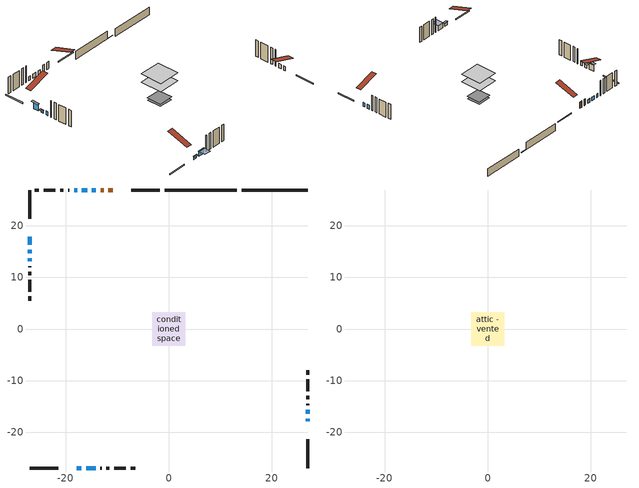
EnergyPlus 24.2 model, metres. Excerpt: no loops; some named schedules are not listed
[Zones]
conditioned space
 floor adiabatic (AdiabaticFloorConstruction): -3.24,-3.24 -3.24,3.24 3.24,3.24 3.24,-3.24 z4.12
 floor foundation (Slab1 construction): -2.06,-2.06 -2.06,2.06 2.06,2.06 2.06,-2.06 z-1.37
 floor foundation (Slab1 construction 1): -2.16,-2.16 -2.16,2.16 2.16,2.16 2.16,-2.16 z-0.61
 wall outside (RimJoist1 construction): -1.75,26.93 -7.31,26.93 / -26.93,-26.93 -21.37,-26.93 / -26.93,26.93 -26.93,21.37 / 26.93,-26.93 26.93,-21.37 z1.68:1.98
 wall outside (AdiabaticWallConstruction 1): -10.83,26.93 -11.69,26.93 / -12.62,26.93 -13.2,26.93 z1.68:3.71
 wall outside (AdiabaticWallConstruction): -17.85,-26.93 -16.93,-26.93 / -26.93,15.4 -26.93,14.63 z1.68:2.6; -14.12,26.93 -14.89,26.93 / -15.82,26.93 -16.83,26.93 / 26.93,-17.85 26.93,-17.36 / -26.93,13.71 -26.93,13.13 / 26.93,-16.44 26.93,-15.67 / -17.76,26.93 -18.33,26.93 z1.68:2.9; -16.01,-26.93 -14.18,-26.93 z1.68:3.2; -26.93,17.85 -26.93,16.32 z1.68:3.71
 wall outside (Wall1 construction): -19.26,26.93 -19.48,26.93 / -13.25,-26.93 -13.03,-26.93 / -26.93,12.2 -26.93,11.98 / 26.93,-14.75 26.93,-14.53 z1.68:6.56
 wall outside (Wall2 construction): -20.41,26.93 -21.03,26.93 / -12.1,-26.93 -11.48,-26.93 / -26.93,11.06 -26.93,10.44 / 26.93,-13.6 26.93,-12.98 z1.68:6.56
 wall outside (Wall3 construction): -21.96,26.93 -24.23,26.93 / -10.55,-26.93 -8.28,-26.93 / -26.93,9.51 -26.93,7.24 / 26.93,-12.05 26.93,-9.78 z1.68:6.56
 wall outside (Wall4 construction): -25.15,26.93 -26,26.93 / -7.35,-26.93 -6.51,-26.93 / -26.93,6.31 -26.93,5.46 / 26.93,-8.85 26.93,-8.01 z1.68:6.56
 wall foundation (FoundationWall1 construction): 26.93,26.93 14.13,26.93 z-1.37:0.92
 wall foundation (FoundationWall2 construction): -0.82,26.93,-0.61 -0.82,26.93,1.68 11.18,26.93,1.68 11.18,26.93,-0.51 13.2,26.93,-0.51 13.2,26.93,-0.61
 window (WindowConstruction): -17.85,-26.93 -16.93,-26.93 z1.68:2.59
 window (WindowConstruction 8): -14.13,26.93 -14.89,26.93 z1.68:2.9
 window (WindowConstruction 1): -16.01,-26.93 -14.18,-26.93 z1.68:3.2
 window (WindowConstruction 2): -26.93,17.85 -26.93,16.33 z1.68:3.71
 window (WindowConstruction 3): -26.93,15.4 -26.93,14.63 z1.68:2.59
 window (WindowConstruction 4): -15.82,26.93 -16.83,26.93 z1.68:2.9
 window (WindowConstruction 9): 26.93,-17.85 26.93,-17.37 z1.68:2.9
 window (WindowConstruction 5): -26.93,13.71 -26.93,13.13 z1.68:2.9
 window (WindowConstruction 6): 26.93,-16.44 26.93,-15.67 z1.68:2.9
 window (WindowConstruction 7): -17.76,26.93 -18.33,26.93 z1.68:2.9
 door (Door): -10.83,26.93 -11.69,26.93 z1.68:3.71
 door (Door 1): -12.62,26.93 -13.2,26.93 z1.68:3.71
 ceiling adiabatic (AdiabaticFloorConstruction): 3.24,-3.24 3.24,3.24 -3.24,3.24 -3.24,-3.24 z4.12
attic - vented
 floor to conditioned space (Floor1 construction Reversed): -3.24,-3.24 -3.24,3.24 3.24,3.24 3.24,-3.24 z6.56
 roof outside (Roof1 construction): -9.9,26.93,6.56 -9.9,20.63,8.66 -8.24,20.63,8.66 -8.24,26.93,6.56; -18.78,-26.93,6.56 -18.78,-20.63,8.66 -20.44,-20.63,8.66 -20.44,-26.93,6.56; -26.93,18.78,6.56 -20.63,18.78,8.66 -20.63,20.44,8.66 -26.93,20.44,6.56; 26.93,-18.78,6.56 20.63,-18.78,8.66 20.63,-20.44,8.66 26.93,-20.44,6.56
shading: -16.79,-26.93 -18,-26.93 -18,-27.54 -16.79,-27.54 z2.74; -14.12,-26.93 -16.07,-26.93 -16.07,-29.06 -14.12,-29.06 z3.26; -26.93,16.03 -26.93,18.15 -27.54,18.15 -27.54,16.03 z4.01; -26.93,14.48 -26.93,15.55 -27.54,15.55 -27.54,14.48 z2.74
[Building]
Building 1: Terrain=Suburbs
[Site:Location]
Windsor AP_ON: Latitude {deg}=42.28; Longitude {deg}=-82.96; Time Zone {hr}=-5; Elevation {m}=190; Keep Site Location Information=Yes
[Site:GroundTemperature:Shallow]
6.34957, 4.46684, 4.31606, 5.20952, 8.79623, 12.3662, 15.4612, 17.4219, 17.5884, 15.9938, 12.9777, 9.51722
[Site:WaterMainsTemperature]
Calculation Method=Schedule; Temperature Schedule=mains temperature schedule
[Material] Roughness=Rough; Thermal Absorptance=0.9
Name | Thickness {m} | Conductivity {W/m-K} | Density {kg/m3} | Specific Heat {J/kg-K} | Solar Absorptance | Visible Absorptance
asphalt or fiberglass shingles | 0.00635 | 0.162714 | 1121.4 | 1465.45 | 0.4 | 0.4
ceiling loosefill ins | 0.169333 | 0.0480833 | 16.02 | 1046.75 | 0.7 | 0.7
ceiling stud and cavity | 0.1397 | 0.161912 | 65.682 | 1177.47 | 0.7 | 0.7
concrete 4.0 in. | 0.1016 | 1.803125 | 2242.8 | 837.4 | 0.7 | 0.7
concrete 8.0 in. | 0.2032 | 1.803125 | 2242.8 | 837.4 | 0.7 | 0.7
door material | 0.04445 | 0.053851 | 512.64 | 1214.23 | 0.7 | 0.7
exterior vertical ins | 0.0430808 | 0.029427 | 32.04 | 1214.23 | 0.7 | 0.7
exterior vertical ins 1 | 0.0424921 | 0.029427 | 32.04 | 1214.23 | 0.7 | 0.7
floor covering | 0.0127 | 0.0433444 | 54.468 | 1339.84 | 0.6 | 0.6
floor rigid ins; wall rigid ins | 0.512978 | 0.029427 | 32.04 | 1214.23 | 0.7 | 0.7
floor stud and cavity | 0.1397 | 1.75129 | 37.0049 | 1207.88 | 0.7 | 0.7
furniture material conditioned space 1 | 0.1524 | 0.115458 | 640.8 | 1214.23 | 0.6 | 0.6
gypsum board | 0.0127 | 0.160291 | 801 | 837.4 | 0.6 | 0.6
gypsum board 1 | 0.0127 | 0.160291 | 801 | 837.4 | 0.7 | 0.7
osb sheathing 0.5 in. | 0.0127 | 0.115458 | 512.64 | 1214.23 | 0.7 | 0.7
osb sheathing 0.75 in. | 0.01905 | 0.115458 | 512.64 | 1214.23 | 0.7 | 0.7
osb sheathing 2.0 in. | 0.0508 | 0.115458 | 512.64 | 1214.23 | 0.7 | 0.7
rim joist rigid ins | 0.051816 | 0.029427 | 32.04 | 1214.23 | 0.7 | 0.7
rim joist stud and cavity | 0.0508 | 0.0341995 | 125.044 | 1163.47 | 0.6 | 0.6
wall stud and cavity | 0.1397 | 0.0929022 | 139.0536 | 1170.24 | 0.7 | 0.7
wall stud and cavity 1 | 0.1397 | 0.117192 | 139.0536 | 1170.24 | 0.7 | 0.7
wall stud and cavity 2 | 0.1397 | 0.0942262 | 139.0536 | 1170.24 | 0.7 | 0.7
wall stud and cavity 3 | 0.1397 | 0.0863462 | 139.0536 | 1170.24 | 0.7 | 0.7
wall stud and cavity 4 | 0.0889 | 0.380278 | 52.3479 | 1209.89 | 0.7 | 0.7
wall stud and cavity 5 | 0.0889 | 0.391764 | 83.0341 | 1211.67 | 0.7 | 0.7
wood siding | 0.0254 | 0.102417 | 544.68 | 1172.36 | 0.4 | 0.4
wood siding 1; wood siding 2; wood siding 3 | 0.0254 | 0.102417 | 544.68 | 1172.36 | 0.7 | 0.7
[WindowMaterial:SimpleGlazingSystem]
Name | U-Factor {W/m2-K} | Solar Heat Gain Coefficient
WindowMaterial | 3.120061 | 0.51
WindowMaterial 1 | 3.04 | 0.69
WindowMaterial 2 | 3.10416 | 0.58
WindowMaterial 3 | 3.1212 | 0.49
WindowMaterial 4 | 3.30232 | 0.66
WindowMaterial 5 | 3.10416 | 0.52
WindowMaterial 6 | 2.97584 | 0.61
[Construction]
AdiabaticFloorConstruction: floor stud and cavity, floor rigid ins, osb sheathing 0.75 in., floor covering
AdiabaticWallConstruction: wood siding 2, wall rigid ins, wall stud and cavity 4, gypsum board
AdiabaticWallConstruction 1: wood siding 3, wall rigid ins, wall stud and cavity 4, gypsum board
Door; Door 1: door material
Floor1 construction Reversed: gypsum board, ceiling stud and cavity, ceiling loosefill ins
FoundationWall1 construction; FoundationWall2 construction: concrete 8.0 in., gypsum board 1
furniture construction conditioned space 1: furniture material conditioned space 1
PartitionWallConstruction: gypsum board, wall stud and cavity 5, gypsum board
RimJoist1 construction: wood siding 1, rim joist rigid ins, osb sheathing 2.0 in., rim joist stud and cavity
Roof1 construction: asphalt or fiberglass shingles
Slab1 construction; Slab1 construction 1: concrete 4.0 in.
Wall1 construction: wood siding, osb sheathing 0.5 in., wall stud and cavity, gypsum board
Wall2 construction: wood siding, osb sheathing 0.5 in., wall stud and cavity 1, gypsum board
Wall3 construction: wood siding, osb sheathing 0.5 in., wall stud and cavity 2, gypsum board
Wall4 construction: wood siding, osb sheathing 0.5 in., wall stud and cavity 3, gypsum board
WindowConstruction: WindowMaterial
WindowConstruction 1: WindowMaterial 1
WindowConstruction 2: WindowMaterial 2
WindowConstruction 3; WindowConstruction 5; WindowConstruction 7: WindowMaterial 3
WindowConstruction 4: WindowMaterial 4
WindowConstruction 6; WindowConstruction 8: WindowMaterial 5
WindowConstruction 9: WindowMaterial 6
[Zone] Multiplier=1; Part of Total Floor Area=Yes
Name | Volume {m3}
attic - vented | 14.2996
conditioned space | 194
[Space]
Name | Zone | Volume {m3}
attic - vented 1 | attic - vented | 14.2996
conditioned space 1 | conditioned space | 194
[ZoneInfiltration:EffectiveLeakageArea]
infil attic - vented 1: Zone or Space=attic - vented 1; Schedule=Always On Discrete; Effective Air Leakage Area {cm2}=1862.67; Stack Coefficient=0.000146158; Wind Coefficient=8.16829e-06
[ZoneMixing]
whole house fan mix: Zone or Space=attic - vented; Schedule=Always On Continuous; Design Flow Rate Calculation Method=Flow/Zone; Design Flow Rate {m3/s}=0; Source Zone or Space=conditioned space
[SurfaceProperty:ExposedFoundationPerimeter] Exposed Perimeter Calculation Method=TotalExposedPerimeter
Name | Total Exposed Perimeter {m}
Slab1 | 12.802
Slab1 1 | 14.021
[InternalMass] Zone or ZoneList=conditioned space; Space or SpaceList=conditioned space 1
Name | Construction | Surface Area {m2}
furniture mass conditioned space 1 | furniture construction conditioned space 1 | 31.04
partition wall mass | PartitionWallConstruction | 77.6001
[Lights]
interior lighting: Zone or ZoneList or Space or SpaceList=conditioned space 1; Schedule=interior lighting schedule; Design Level Calculation Method=LightingLevel; Lighting Level {W}=343.2; Return Air Fraction=0; Fraction Radiant=0.6; Fraction Visible=0.2; Fraction Replaceable=1
[People]
occupants: Zone or ZoneList or Space or SpaceList=conditioned space 1; Number of People Schedule=occupants schedule; Number of People Calculation Method=People; Number of People=3; Fraction Radiant=0.314171; Sensible Heat Fraction=0.56303; Activity Level Schedule=occupants activity schedule; Carbon Dioxide Generation Rate {m3/s-W}=0; Enable ASHRAE 55 Comfort Warnings=No; Mean Radiant Temperature Calculation Type=EnclosureAveraged
[ElectricEquipment] Zone or ZoneList or Space or SpaceList=conditioned space 1; Design Level Calculation Method=EquipmentLevel
Name | Schedule | Design Level {W} | Fraction Latent | Fraction Radiant | Fraction Lost
clothes dryer | clothes dryer schedule | 140.772 | 0.015 | 0.081 | 0.85
clothes washer | clothes washer schedule | 32.1985 | 0.03 | 0.162 | 0.7
cooking range | cooking range schedule | 215.147 | 0.08 | 0.432 | 0.2
dishwasher | dishwasher schedule | 66.8632 | 0.3 | 0.18 | 0.4
fridge | fridge schedule | 72.9452 | 0 | 0.6 | 0
mech vent bath fan 0 | mech vent bath fan 0 schedule | 50.2 | 0 | 0 | 1
mech vent bath fan 1 | mech vent bath fan 1 schedule | 50.2 | 0 | 0 | 1
mech vent house fan | mech vent house fan schedule | 0 | 0 | 0 | 1
mech vent house fan cfis | mech vent house fan cfis schedule | 0 | 0 | 0 | 0
mech vent range fan 0 | mech vent range fan 0 schedule | 57 | 0 | 0 | 1
misc plug loads | misc plug loads schedule | 494.7 | 0.045 | 0.513 | 0.1
whole house fan | Always On Discrete | 0 | 0 | 0 | 1
[OtherEquipment] Zone or ZoneList or Space or SpaceList=conditioned space 1; Design Level Calculation Method=EquipmentLevel
Name | Fuel Type | Schedule | Design Level {W} | Fraction Latent | Fraction Radiant | Fraction Lost
clothes dryer 1 | Electricity | clothes dryer schedule | 0 | 0.015 | 0.081 | 0.85
cooking range 1 | Electricity | cooking range schedule | 0 | 0.08 | 0.432 | 0.2
general water use latent | None | general water use schedule | 62.594 | 1 | 0 | 0
general water use sensible | None | general water use schedule | -61.6891 | 0 | 0.6 | 0
mech vent house fan latent load | None | Always On Discrete | 0 | 1 | 0 | 0
mech vent house fan sensible load | None | Always On Discrete | 0 | 0 | 0 | 0
water heater energy adjustment1 | NaturalGas | Always On Discrete | 0.01 | 0 | 0 | 1
[ZoneInfiltration:DesignFlowRate] Zone or ZoneList or Space or SpaceList=conditioned space 1; Schedule=Always On Discrete; Design Flow Rate Calculation Method=Flow/Zone; Design Flow Rate {m3/s}=0
infil flow; natural vent flow; whole house fan flow
[AvailabilityManager:Scheduled]
central ac and furnace airloop Availability Manager: Schedule=Always On Discrete
[Foundation:Kiva] Initial Indoor Air Temperature {C}=18; Wall Depth Below Slab {m}=0.2032; Custom Block Depth 1 {m}=2.28999; Custom Block X Position 1 {m}=0.2159; Custom Block Z Position 1 {m}=0
Name | Wall Height Above Grade {m} | Custom Block Material Name 1
Foundation Kiva 1 | 0.919978 | exterior vertical ins
Foundation Kiva 2 | 1.68 | exterior vertical ins 1
[Foundation:Kiva:Settings]
Soil Conductivity {W/m-K}=0.849921; Soil Density {kg/m3}=1842.3; Soil Specific Heat {J/kg-K}=418.7; Ground Solar Absorptivity=0.9; Ground Thermal Absorptivity=0.9; Ground Surface Roughness {m}=0.03; Far-Field Width {m}=40; Deep-Ground Boundary Condition=ZeroFlux; Deep-Ground Depth {m}=40; Minimum Cell Dimension {m}=0.2; Maximum Cell Growth Coefficient=3; Simulation Timestep=Timestep
[Exterior:Lights]
exterior lighting: Schedule=exterior lighting schedule; Design Level {W}=75.6
[EnergyManagementSystem:GlobalVariable]
central_ac_and_furnace_airloop_Fan_RTF
infil_program_Qfan
infil_program_Qinf
natural_vent_program_Qnv
natural_vent_program_Qwhf
[EnergyManagementSystem:Sensor]
Name | Output:Variable or Output:Meter Index Key | Output:Variable or Output:Meter
airflow_gain | infil flow | Infiltration Sensible Heat Gain Energy
airflow_gain_1 | natural vent flow | Infiltration Sensible Heat Gain Energy
airflow_gain_2 | whole house fan flow | Infiltration Sensible Heat Gain Energy
airflow_loss | infil flow | Infiltration Sensible Heat Loss Energy
airflow_loss_1 | natural vent flow | Infiltration Sensible Heat Loss Energy
airflow_loss_2 | whole house fan flow | Infiltration Sensible Heat Loss Energy
clg_load_cond |  | Cooling:EnergyTransfer:Zone:CONDITIONED SPACE
clg_sp_s; clg_sp_s_1 | cooling setpoint | Schedule Value
clothes_dryer_exhaust_0_sch_s | clothes dryer exhaust 0 schedule | Schedule Value
cool_season | cooling season schedule | Schedule Value
htg_load_cond |  | Heating:EnergyTransfer:Zone:CONDITIONED SPACE
htg_sp_s; htg_sp_s_1 | heating setpoint | Schedule Value
ig_ee_conv | clothes dryer | Electric Equipment Convective Heating Energy
ig_ee_conv_2 | cooking range | Electric Equipment Convective Heating Energy
ig_ee_conv_4 | fridge | Electric Equipment Convective Heating Energy
ig_ee_conv_5 | misc plug loads | Electric Equipment Convective Heating Energy
ig_ee_conv_6 | whole house fan | Electric Equipment Convective Heating Energy
ig_ee_rad | clothes dryer | Electric Equipment Radiant Heating Energy
ig_ee_rad_2 | cooking range | Electric Equipment Radiant Heating Energy
ig_ee_rad_4 | fridge | Electric Equipment Radiant Heating Energy
ig_ee_rad_5 | misc plug loads | Electric Equipment Radiant Heating Energy
ig_ee_rad_6 | whole house fan | Electric Equipment Radiant Heating Energy
ig_lgt_conv | interior lighting | Lights Convective Heating Energy
ig_lgt_rad | interior lighting | Lights Radiant Heating Energy
ig_lgt_vis | interior lighting | Lights Visible Radiation Heating Energy
ig_oe_conv | clothes dryer 1 | Other Equipment Convective Heating Energy
ig_oe_conv_1 | cooking range 1 | Other Equipment Convective Heating Energy
ig_oe_conv_2 | general water use latent | Other Equipment Convective Heating Energy
ig_oe_conv_3 | general water use sensible | Other Equipment Convective Heating Energy
ig_oe_conv_4 | water heater energy adjustment1 | Other Equipment Convective Heating Energy
ig_oe_rad | clothes dryer 1 | Other Equipment Radiant Heating Energy
ig_oe_rad_1 | cooking range 1 | Other Equipment Radiant Heating Energy
ig_oe_rad_2 | general water use latent | Other Equipment Radiant Heating Energy
ig_oe_rad_3 | general water use sensible | Other Equipment Radiant Heating Energy
ig_oe_rad_4 | water heater energy adjustment1 | Other Equipment Radiant Heating Energy
ig_ppl_conv | occupants | People Convective Heating Energy
ig_ppl_rad | occupants | People Radiant Heating Energy
im_conv | furniture mass conditioned space 1 | Surface Inside Face Convection Heat Gain Energy
im_conv_1 | partition wall mass | Surface Inside Face Convection Heat Gain Energy
im_ig | furniture mass conditioned space 1 | Surface Inside Face Internal Gains Radiation Heat Gain Energy
im_ig_1 | partition wall mass | Surface Inside Face Internal Gains Radiation Heat Gain Energy
im_lgt | furniture mass conditioned space 1 | Surface Inside Face Lights Radiation Heat Gain Energy
im_lgt_1 | partition wall mass | Surface Inside Face Lights Radiation Heat Gain Energy
im_sol | furniture mass conditioned space 1 | Surface Inside Face Solar Radiation Heat Gain Energy
im_sol_1 | partition wall mass | Surface Inside Face Solar Radiation Heat Gain Energy
im_surf | furniture mass conditioned space 1 | Surface Inside Face Net Surface Thermal Radiation Heat Gain Energy
im_surf_1 | partition wall mass | Surface Inside Face Net Surface Thermal Radiation Heat Gain Energy
mech_vent_bath_fan_0_sch_s | mech vent bath fan 0 schedule | Schedule Value
mech_vent_bath_fan_1_sch_s | mech vent bath fan 1 schedule | Schedule Value
mech_vent_range_fan_0_sch_s | mech vent range fan 0 schedule | Schedule Value
mv_conv | mech vent bath fan 0 | Electric Equipment Convective Heating Energy
mv_conv_1 | mech vent bath fan 1 | Electric Equipment Convective Heating Energy
mv_conv_2 | mech vent house fan | Electric Equipment Convective Heating Energy
mv_conv_3 | mech vent house fan cfis | Electric Equipment Convective Heating Energy
mv_conv_4 | mech vent range fan 0 | Electric Equipment Convective Heating Energy
mv_conv_5 | mech vent house fan latent load | Other Equipment Convective Heating Energy
mv_conv_6 | mech vent house fan sensible load | Other Equipment Convective Heating Energy
mv_rad | mech vent bath fan 0 | Electric Equipment Radiant Heating Energy
mv_rad_1 | mech vent bath fan 1 | Electric Equipment Radiant Heating Energy
mv_rad_2 | mech vent house fan | Electric Equipment Radiant Heating Energy
mv_rad_3 | mech vent house fan cfis | Electric Equipment Radiant Heating Energy
mv_rad_4 | mech vent range fan 0 | Electric Equipment Radiant Heating Energy
mv_rad_5 | mech vent house fan latent load | Other Equipment Radiant Heating Energy
mv_rad_6 | mech vent house fan sensible load | Other Equipment Radiant Heating Energy
natural_vent_s | natural vent schedule | Schedule Value
out_pb_s |  | Site Outdoor Air Barometric Pressure
out_wt_s |  | Site Outdoor Air Humidity Ratio
site_vw_s |  | Site Wind Speed
ss_back_out | Window1 | Surface Window Shortwave from Zone Back Out Window Heat Transfer Rate
ss_back_out_1 | Window10 | Surface Window Shortwave from Zone Back Out Window Heat Transfer Rate
ss_back_out_2 | Window2 | Surface Window Shortwave from Zone Back Out Window Heat Transfer Rate
ss_back_out_3 | Window3 | Surface Window Shortwave from Zone Back Out Window Heat Transfer Rate
ss_back_out_4 | Window4 | Surface Window Shortwave from Zone Back Out Window Heat Transfer Rate
ss_back_out_5 | Window5 | Surface Window Shortwave from Zone Back Out Window Heat Transfer Rate
ss_back_out_6 | Window6 | Surface Window Shortwave from Zone Back Out Window Heat Transfer Rate
ss_back_out_7 | Window7 | Surface Window Shortwave from Zone Back Out Window Heat Transfer Rate
ss_back_out_8 | Window8 | Surface Window Shortwave from Zone Back Out Window Heat Transfer Rate
ss_back_out_9 | Window9 | Surface Window Shortwave from Zone Back Out Window Heat Transfer Rate
ss_conv | Door1 | Surface Inside Face Convection Heat Gain Energy
ss_conv_1 | Door2 | Surface Inside Face Convection Heat Gain Energy
ss_conv_10 | Window8 | Surface Inside Face Convection Heat Gain Energy
ss_conv_11 | Window9 | Surface Inside Face Convection Heat Gain Energy
ss_conv_2 | Window1 | Surface Inside Face Convection Heat Gain Energy
ss_conv_3 | Window10 | Surface Inside Face Convection Heat Gain Energy
ss_conv_4 | Window2 | Surface Inside Face Convection Heat Gain Energy
ss_conv_5 | Window3 | Surface Inside Face Convection Heat Gain Energy
ss_conv_6 | Window4 | Surface Inside Face Convection Heat Gain Energy
ss_conv_7 | Window5 | Surface Inside Face Convection Heat Gain Energy
ss_conv_8 | Window6 | Surface Inside Face Convection Heat Gain Energy
ss_conv_9 | Window7 | Surface Inside Face Convection Heat Gain Energy
ss_ig | Door1 | Surface Inside Face Internal Gains Radiation Heat Gain Energy
ss_ig_1 | Door2 | Surface Inside Face Internal Gains Radiation Heat Gain Energy
ss_ig_10 | Window8 | Surface Inside Face Internal Gains Radiation Heat Gain Energy
ss_ig_11 | Window9 | Surface Inside Face Internal Gains Radiation Heat Gain Energy
ss_ig_2 | Window1 | Surface Inside Face Internal Gains Radiation Heat Gain Energy
ss_ig_3 | Window10 | Surface Inside Face Internal Gains Radiation Heat Gain Energy
ss_ig_4 | Window2 | Surface Inside Face Internal Gains Radiation Heat Gain Energy
ss_ig_5 | Window3 | Surface Inside Face Internal Gains Radiation Heat Gain Energy
ss_ig_6 | Window4 | Surface Inside Face Internal Gains Radiation Heat Gain Energy
ss_ig_7 | Window5 | Surface Inside Face Internal Gains Radiation Heat Gain Energy
ss_ig_8 | Window6 | Surface Inside Face Internal Gains Radiation Heat Gain Energy
ss_ig_9 | Window7 | Surface Inside Face Internal Gains Radiation Heat Gain Energy
ss_lgt | Door1 | Surface Inside Face Lights Radiation Heat Gain Energy
ss_lgt_1 | Door2 | Surface Inside Face Lights Radiation Heat Gain Energy
ss_sol | Door1 | Surface Inside Face Solar Radiation Heat Gain Energy
ss_sol_1 | Door2 | Surface Inside Face Solar Radiation Heat Gain Energy
ss_surf | Door1 | Surface Inside Face Net Surface Thermal Radiation Heat Gain Energy
ss_surf_1 | Door2 | Surface Inside Face Net Surface Thermal Radiation Heat Gain Energy
ss_surf_10 | Window8 | Surface Inside Face Net Surface Thermal Radiation Heat Gain Energy
ss_surf_11 | Window9 | Surface Inside Face Net Surface Thermal Radiation Heat Gain Energy
ss_surf_2 | Window1 | Surface Inside Face Net Surface Thermal Radiation Heat Gain Energy
ss_surf_3 | Window10 | Surface Inside Face Net Surface Thermal Radiation Heat Gain Energy
ss_surf_4 | Window2 | Surface Inside Face Net Surface Thermal Radiation Heat Gain Energy
ss_surf_5 | Window3 | Surface Inside Face Net Surface Thermal Radiation Heat Gain Energy
ss_surf_6 | Window4 | Surface Inside Face Net Surface Thermal Radiation Heat Gain Energy
ss_surf_7 | Window5 | Surface Inside Face Net Surface Thermal Radiation Heat Gain Energy
ss_surf_8 | Window6 | Surface Inside Face Net Surface Thermal Radiation Heat Gain Energy
ss_surf_9 | Window7 | Surface Inside Face Net Surface Thermal Radiation Heat Gain Energy
ss_trans_in | Window1 | Surface Window Transmitted Solar Radiation Rate
ss_trans_in_1 | Window10 | Surface Window Transmitted Solar Radiation Rate
ss_trans_in_2 | Window2 | Surface Window Transmitted Solar Radiation Rate
ss_trans_in_3 | Window3 | Surface Window Transmitted Solar Radiation Rate
ss_trans_in_4 | Window4 | Surface Window Transmitted Solar Radiation Rate
ss_trans_in_5 | Window5 | Surface Window Transmitted Solar Radiation Rate
ss_trans_in_6 | Window6 | Surface Window Transmitted Solar Radiation Rate
ss_trans_in_7 | Window7 | Surface Window Transmitted Solar Radiation Rate
ss_trans_in_8 | Window8 | Surface Window Transmitted Solar Radiation Rate
ss_trans_in_9 | Window9 | Surface Window Transmitted Solar Radiation Rate
ss_trans_out | Window1 | Surface Inside Face Initial Transmitted Diffuse Transmitted Out Window Solar Radiation Rate
ss_trans_out_1 | Window10 | Surface Inside Face Initial Transmitted Diffuse Transmitted Out Window Solar Radiation Rate
ss_trans_out_2 | Window2 | Surface Inside Face Initial Transmitted Diffuse Transmitted Out Window Solar Radiation Rate
ss_trans_out_3 | Window3 | Surface Inside Face Initial Transmitted Diffuse Transmitted Out Window Solar Radiation Rate
ss_trans_out_4 | Window4 | Surface Inside Face Initial Transmitted Diffuse Transmitted Out Window Solar Radiation Rate
ss_trans_out_5 | Window5 | Surface Inside Face Initial Transmitted Diffuse Transmitted Out Window Solar Radiation Rate
ss_trans_out_6 | Window6 | Surface Inside Face Initial Transmitted Diffuse Transmitted Out Window Solar Radiation Rate
ss_trans_out_7 | Window7 | Surface Inside Face Initial Transmitted Diffuse Transmitted Out Window Solar Radiation Rate
ss_trans_out_8 | Window8 | Surface Inside Face Initial Transmitted Diffuse Transmitted Out Window Solar Radiation Rate
ss_trans_out_9 | Window9 | Surface Inside Face Initial Transmitted Diffuse Transmitted Out Window Solar Radiation Rate
s_conv | Floor1 | Surface Inside Face Convection Heat Gain Energy
s_conv_1 | FoundationWall1 | Surface Inside Face Convection Heat Gain Energy
s_conv_10 | Slab1 1 | Surface Inside Face Convection Heat Gain Energy
s_conv_11 | Wall1:0 | Surface Inside Face Convection Heat Gain Energy
s_conv_12 | Wall1:180 | Surface Inside Face Convection Heat Gain Energy
s_conv_13 | Wall1:270 | Surface Inside Face Convection Heat Gain Energy
s_conv_14 | Wall1:90 | Surface Inside Face Convection Heat Gain Energy
s_conv_15 | Wall2:0 | Surface Inside Face Convection Heat Gain Energy
s_conv_16 | Wall2:180 | Surface Inside Face Convection Heat Gain Energy
s_conv_17 | Wall2:270 | Surface Inside Face Convection Heat Gain Energy
s_conv_18 | Wall2:90 | Surface Inside Face Convection Heat Gain Energy
s_conv_19 | Wall3:0 | Surface Inside Face Convection Heat Gain Energy
s_conv_2 | FoundationWall2 | Surface Inside Face Convection Heat Gain Energy
s_conv_20 | Wall3:180 | Surface Inside Face Convection Heat Gain Energy
s_conv_21 | Wall3:270 | Surface Inside Face Convection Heat Gain Energy
s_conv_22 | Wall3:90 | Surface Inside Face Convection Heat Gain Energy
s_conv_23 | Wall4:0 | Surface Inside Face Convection Heat Gain Energy
s_conv_24 | Wall4:180 | Surface Inside Face Convection Heat Gain Energy
s_conv_25 | Wall4:270 | Surface Inside Face Convection Heat Gain Energy
s_conv_26 | Wall4:90 | Surface Inside Face Convection Heat Gain Energy
s_conv_3 | inferred conditioned ceiling | Surface Inside Face Convection Heat Gain Energy
